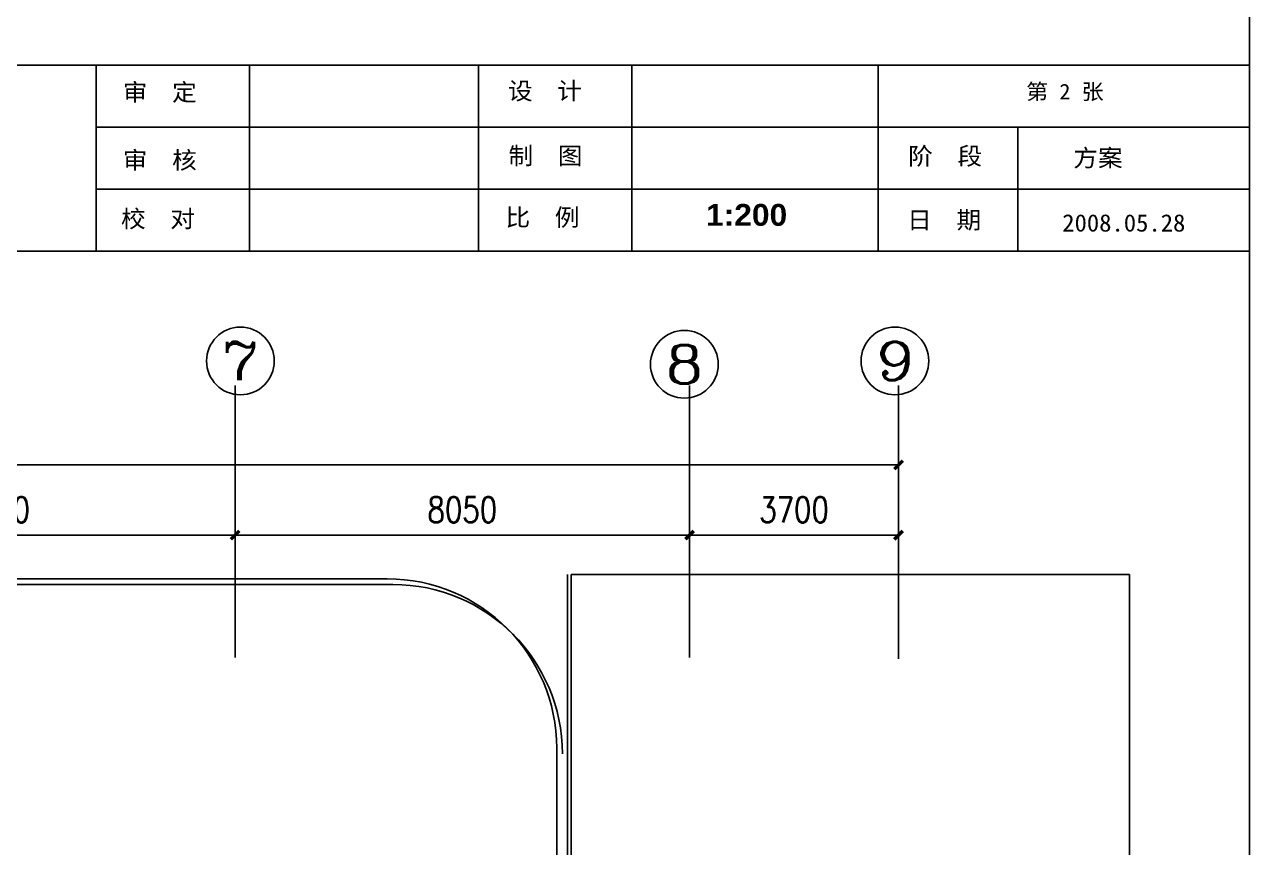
# Model space of a CAD drawing. Extents: x 1487452 to 1619693, y 165319 to 350168.
# Drawn here: x 1597996 to 1619693, y 299196 to 313783 of the extents above; entities that cross this region are included whole.
import ezdxf
from ezdxf.enums import TextEntityAlignment as Align

# ---------------------------------------------------------------- set-up
doc = ezdxf.new("R2010")
doc.units = 0
doc.header["$LTSCALE"] = 1000
doc.header["$MEASUREMENT"] = 0
doc.layers.get('0').update_dxf_attribs({"linetype": 'CONTINUOUS'})
doc.layers.get('Defpoints').update_dxf_attribs({"linetype": 'CONTINUOUS'})
for name, color, linetype in [('AXIS', 3, 'CONTINUOUS'), ('AXIS_TEXT', 7, 'CONTINUOUS'), ('Dim3', 30, 'CONTINUOUS')]:
    doc.layers.add(name, color=color, linetype=linetype)
doc.styles.add('_TCH_AXIS', font='COMPLEX', dxfattribs={"bigfont": 'GBCBIG'})
doc.styles.add('DIM_FONT', font='SIMPLEX.shx', dxfattribs={"width": 0.8})
doc.styles.add('SANSSERIFBOLD', font='sasb____.pfb')
doc.styles.add('黑体', font='SIMHEI.TTF')
doc.dimstyles.new('DIMN150', dxfattribs={"dimscale": 1.5, "dimtxt": 300, "dimasz": 100, "dimexe": 250, "dimexo": 300, "dimgap": 150, "dimtad": 1, "dimdec": 0, "dimzin": 0, "dimdsep": 46, "dimtxsty": 'DIM_FONT', "dimblk": 'ARCHTICK', "dimcen": 0.09, "dimclrt": 7, "dimazin": 2, "dimtfac": 1, "dimtdec": 0, "dimtix": 1, "dimtmove": 2, "dimatfit": 3, "dimldrblk": 'ARCHTICK', "dimfxl": 1, "dimtolj": 1, "dimtzin": 0, "dimarcsym": 0})

# ---------------------------------------------------------------- blocks, each defined once
blk = doc.blocks.new('_ArchTick')
at = {"color": 0, "linetype": 'ByBlock', "const_width": 0.4}
blk.add_lwpolyline([(-0.5, -0.5), (0.5, 0.5)], dxfattribs=at)
blk = doc.blocks.new('*D157')
at = {"layer": 'AXIS', "color": 0, "linetype": 'Continuous', "lineweight": -2, "transparency": 16777216}
for p, q in [((1593226, 303014), (1593226, 305108)), ((1601726, 303014), (1601726, 305108)), ((1593226, 304733), (1601726, 304733))]:
    blk.add_line(p, q, dxfattribs=at)
at = {"layer": 'Defpoints', "color": 0, "linetype": 'Continuous', "transparency": 16777216}
for p in [(1601726, 304733), (1593226, 302564), (1601726, 302564)]:
    blk.add_point(p, dxfattribs=at)
at = {"layer": 'AXIS', "color": 0, "linetype": 'Continuous', "lineweight": -2, "transparency": 16777216, "xscale": 150, "yscale": 150, "zscale": 150, "rotation": 180}
blk.add_blockref('_ArchTick', (1593226, 304733), dxfattribs=at)
at = {"layer": 'AXIS', "color": 0, "linetype": 'Continuous', "lineweight": -2, "transparency": 16777216, "xscale": 150, "yscale": 150, "zscale": 150}
blk.add_blockref('_ArchTick', (1601726, 304733), dxfattribs=at)
at = {"layer": 'AXIS', "color": 2, "linetype": 'Continuous', "transparency": 16777216, "insert": (1597476, 305183), "char_height": 450, "attachment_point": 5, "style": 'DIM_FONT'}
blk.add_mtext('\\A1;8500', dxfattribs=at)
blk = doc.blocks.new('*D158')
at = {"layer": 'AXIS', "color": 0, "linetype": 'Continuous', "lineweight": -2, "transparency": 16777216}
for p, q in [((1601726, 303014), (1601726, 305108)), ((1609776, 303014), (1609776, 305108)), ((1601726, 304733), (1609776, 304733))]:
    blk.add_line(p, q, dxfattribs=at)
at = {"layer": 'Defpoints', "color": 0, "linetype": 'Continuous', "transparency": 16777216}
for p in [(1609776, 304733), (1601726, 302564), (1609776, 302564)]:
    blk.add_point(p, dxfattribs=at)
at = {"layer": 'AXIS', "color": 0, "linetype": 'Continuous', "lineweight": -2, "transparency": 16777216, "xscale": 150, "yscale": 150, "zscale": 150, "rotation": 180}
blk.add_blockref('_ArchTick', (1601726, 304733), dxfattribs=at)
at = {"layer": 'AXIS', "color": 0, "linetype": 'Continuous', "lineweight": -2, "transparency": 16777216, "xscale": 150, "yscale": 150, "zscale": 150}
blk.add_blockref('_ArchTick', (1609776, 304733), dxfattribs=at)
at = {"layer": 'AXIS', "color": 2, "linetype": 'Continuous', "transparency": 16777216, "insert": (1605751, 305183), "char_height": 450, "attachment_point": 5, "style": 'DIM_FONT'}
blk.add_mtext('\\A1;8050', dxfattribs=at)
blk = doc.blocks.new('*D159')
at = {"layer": 'AXIS', "color": 0, "linetype": 'Continuous', "lineweight": -2, "transparency": 16777216}
for p, q in [((1609776, 303014), (1609776, 305108)), ((1613476, 303014), (1613476, 305108)), ((1609776, 304733), (1613476, 304733))]:
    blk.add_line(p, q, dxfattribs=at)
at = {"layer": 'Defpoints', "color": 0, "linetype": 'Continuous', "transparency": 16777216}
for p in [(1613476, 304733), (1609776, 302564), (1613476, 302564)]:
    blk.add_point(p, dxfattribs=at)
at = {"layer": 'AXIS', "color": 0, "linetype": 'Continuous', "lineweight": -2, "transparency": 16777216, "xscale": 150, "yscale": 150, "zscale": 150, "rotation": 180}
blk.add_blockref('_ArchTick', (1609776, 304733), dxfattribs=at)
at = {"layer": 'AXIS', "color": 0, "linetype": 'Continuous', "lineweight": -2, "transparency": 16777216, "xscale": 150, "yscale": 150, "zscale": 150}
blk.add_blockref('_ArchTick', (1613476, 304733), dxfattribs=at)
at = {"layer": 'AXIS', "color": 2, "linetype": 'Continuous', "transparency": 16777216, "insert": (1611626, 305183), "char_height": 450, "attachment_point": 5, "style": 'DIM_FONT'}
blk.add_mtext('\\A1;3700', dxfattribs=at)
blk = doc.blocks.new('*D160')
at = {"layer": 'AXIS', "color": 0, "linetype": 'Continuous', "lineweight": -2, "transparency": 16777216}
for p, q in [((1569326, 302539), (1569326, 306352)), ((1613476, 302539), (1613476, 306352)), ((1569326, 305977), (1613476, 305977))]:
    blk.add_line(p, q, dxfattribs=at)
at = {"layer": 'Defpoints', "color": 0, "linetype": 'Continuous', "transparency": 16777216}
for p in [(1613476, 305977), (1569326, 302089), (1613476, 302089)]:
    blk.add_point(p, dxfattribs=at)
at = {"layer": 'AXIS', "color": 0, "linetype": 'Continuous', "lineweight": -2, "transparency": 16777216, "xscale": 150, "yscale": 150, "zscale": 150, "rotation": 180}
blk.add_blockref('_ArchTick', (1569326, 305977), dxfattribs=at)
at = {"layer": 'AXIS', "color": 0, "linetype": 'Continuous', "lineweight": -2, "transparency": 16777216, "xscale": 150, "yscale": 150, "zscale": 150}
blk.add_blockref('_ArchTick', (1613476, 305977), dxfattribs=at)
at = {"layer": 'AXIS', "color": 2, "linetype": 'Continuous', "transparency": 16777216, "insert": (1591401, 306427), "char_height": 450, "attachment_point": 5, "style": 'DIM_FONT'}
blk.add_mtext('\\A1;44150', dxfattribs=at)

msp = doc.modelspace()

# ---------------------------------------------------------------- linework, layer by layer
at = {"color": 7}
for p, q in [((1619692.7, 350167.6), (1619692.7, 309763.5)), ((1561972.5, 309763.5), (1619692.7, 309763.5)), ((1619692.7, 309763.5), (1619692.7, 269359.3))]:
    msp.add_line(p, q, dxfattribs=at)
at = {"color": 4}
for p, q in [((1561972.5, 313061.8), (1619692.7, 313061.8)), ((1599268.2, 313061.8), (1599268.2, 309763.5)), ((1601982.1, 313061.8), (1601982.1, 309763.5)), ((1606036.9, 313061.8), (1606036.9, 309763.5)), ((1608750.8, 313061.8), (1608750.8, 309763.5)), ((1613117.7, 313061.8), (1613117.7, 309763.5)), ((1599268.2, 311962.4), (1619692.7, 311962.4)), ((1615590.8, 311962.4), (1615590.8, 309763.5)), ((1599268.2, 310862.9), (1619692.7, 310862.9))]:
    msp.add_line(p, q, dxfattribs=at)
at = {"color": 7}
msp.add_lwpolyline([(1561972.5, 269359.3), (1561972.5, 309763.5), (1619692.7, 309763.5)], dxfattribs=at)
at = {"layer": 'AXIS', "linetype": 'Continuous'}
for p, q in [((1601726.2, 307386.3), (1601726.2, 302564.4)), ((1609776.2, 307386.3), (1609776.2, 302564.4)), ((1613476.2, 307386.3), (1613476.2, 302564.4))]:
    msp.add_line(p, q, dxfattribs=at)
for centre in [(1601820.6, 307819.3), (1609683.3, 307761.1), (1613412.5, 307819.3)]:
    msp.add_circle(centre, 600, dxfattribs=at)
at = {"layer": 'Dim3', "color": 251, "ltscale": 0.4}
for p, q in [((1607616.2, 292695.6), (1607616.2, 304035.6)), ((1607676.2, 304035.6), (1617564.8, 304035.6)), ((1607676.2, 292635.6), (1607676.2, 304035.6)), ((1617564.8, 304035.6), (1617564.8, 297035.6)), ((1579054.7, 303957.7), (1604422.2, 303957.7)), ((1579154.7, 303857.7), (1604522.2, 303857.7)), ((1607422.2, 300957.8), (1607422.2, 292635.6))]:
    msp.add_line(p, q, dxfattribs=at)
for centre in [(1604422.2, 300957.7), (1604522.2, 300857.7)]:
    msp.add_arc(centre, 3000, 0, 90, dxfattribs=at)

# ---------------------------------------------------------------- texts
at = {"color": 2, "width": 1.043383}
for s, height, style, p in [('审  定', 307.19, '黑体', (1599737, 312337.5)), ('设  计', 307.19, '黑体', (1606559.1, 312360.5)), ('第 2 张', 276.47, '黑体', (1615735.8, 312372.3)), ('审  核', 307.19, '黑体', (1599737, 311133.6)), ('制  图', 307.19, '黑体', (1606569.5, 311210.7)), ('阶  段', 307.19, '黑体', (1613647.3, 311205.6)), ('方案', 307.19, '黑体', (1616571.4, 311172.8)), ('校  对', 307.19, '黑体', (1599705, 310094.1)), ('比  例', 307.19, '黑体', (1606515.1, 310119.8)), ('1:200', 385.77, 'SANSSERIFBOLD', (1610066.9, 310100.6)), ('日  期', 307.19, '黑体', (1613629.8, 310071.6)), ('2008.05.28', 307.19, '黑体', (1616376.3, 310020.9))]:
    msp.add_text(s, height=height, dxfattribs=dict(at, style=style)).set_placement(p, align=Align.BOTTOM_LEFT)
at = {"layer": 'AXIS_TEXT', "color": 2, "linetype": 'Continuous', "style": '_TCH_AXIS', "width": 1.5}
for s, p, p2 in [('7', (1601481.2, 307479.9), (1602160.1, 307479.9)), ('8', (1609343.8, 307421.7), (1610022.7, 307421.7)), ('9', (1613073.1, 307479.9), (1613751.9, 307479.9))]:
    msp.add_text(s, height=678.8, dxfattribs=at).set_placement(p, p2, align=Align.FIT)

# ---------------------------------------------------------------- dimensions: what is measured, and where the dimension line sits
at = {"layer": 'AXIS', "linetype": 'Continuous'}
for base, p1, p2, picture, middle in [((1613476.2, 305977.3), (1569326.2, 302089.1), (1613476.2, 302089.1), '*D160', (1591401.2, 306427.3)), ((1601726.2, 304732.7), (1593226.2, 302564.4), (1601726.2, 302564.4), '*D157', (1597476.2, 305182.7)), ((1609776.2, 304732.7), (1601726.2, 302564.4), (1609776.2, 302564.4), '*D158', (1605751.2, 305182.7)), ((1613476.2, 304732.7), (1609776.2, 302564.4), (1613476.2, 302564.4), '*D159', (1611626.2, 305182.7))]:
    dim = msp.add_linear_dim(base=base, p1=p1, p2=p2, dimstyle='DIMN150', override={"dimclrt": 2}, dxfattribs=at)
    dim.commit()
    dim.dimension.update_dxf_attribs({"geometry": picture, "text_midpoint": middle})

doc.saveas('drawing.dxf')
